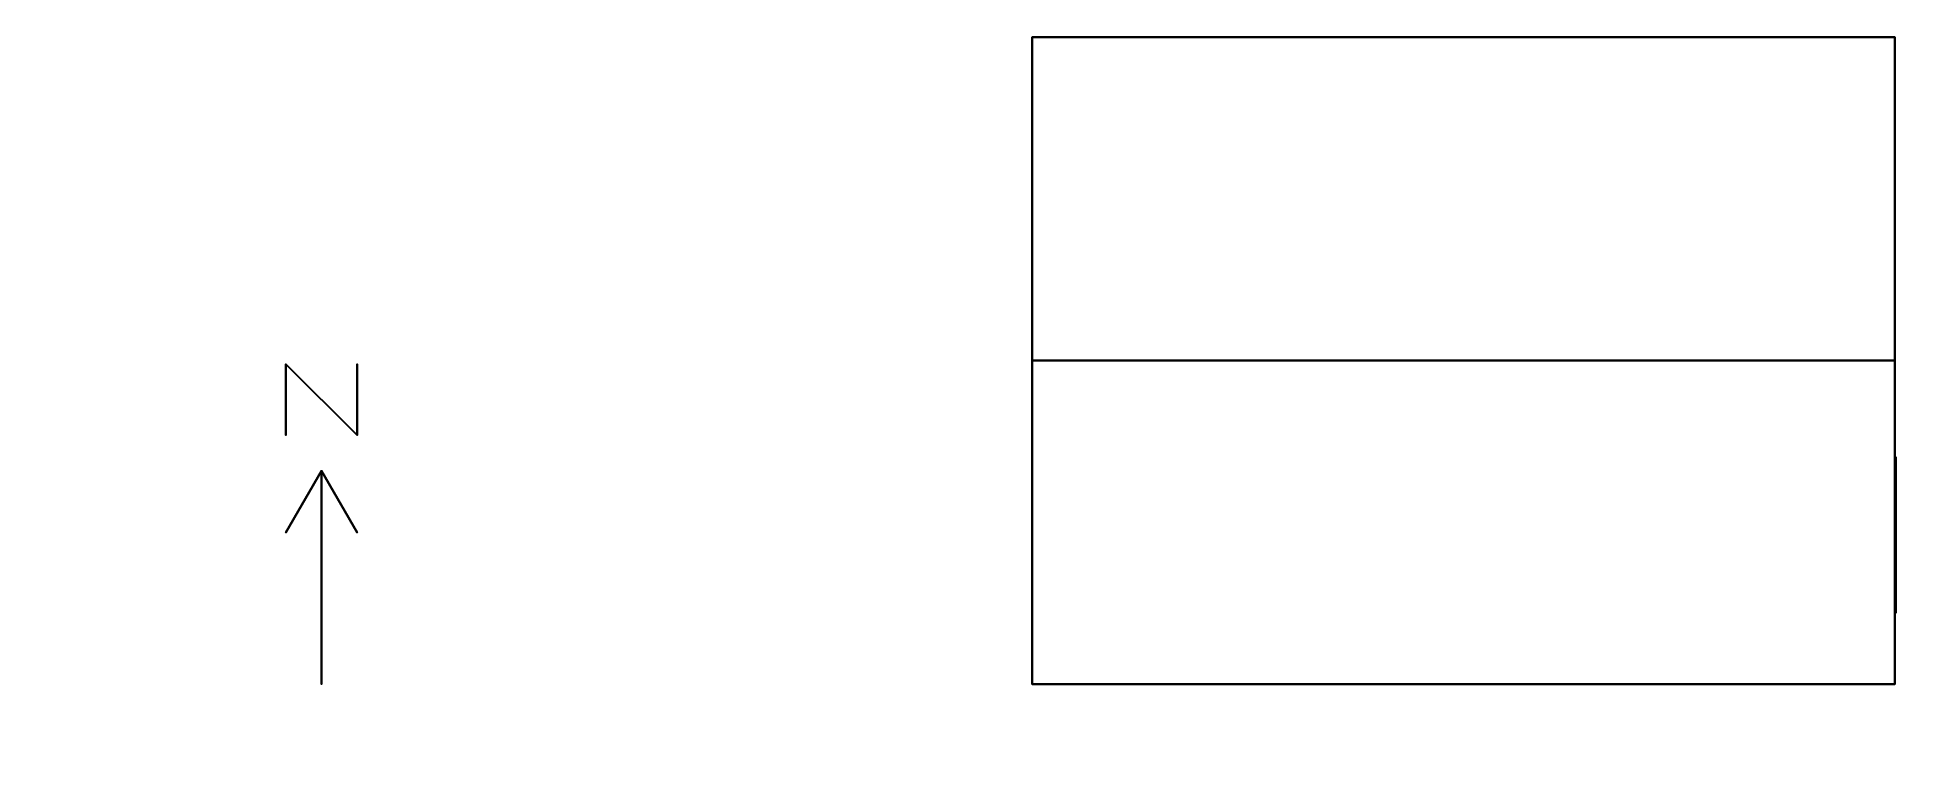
# Model space of a CAD drawing. Header units: metres. Extents: x -14 to 12.1, y -1.1 to 9.1.
import ezdxf

# ---------------------------------------------------------------- set-up
doc = ezdxf.new("R2010")
doc.units = ezdxf.units.M

msp = doc.modelspace()

# ---------------------------------------------------------------- linework, layer by layer
at = {"layer": '1', "color": 3}
for points in [[(-10.5, 4.5, 0.1), (-10.5, 4.5), (-10.5, 3.5), (-10.5, 3.5, 0.1)], [(-10.5, 4.5, 0.1), (-10.5, 4.5), (-9.5, 3.5), (-9.5, 3.5, 0.1)], [(-9.5, 4.5, 0.1), (-9.5, 4.5), (-9.5, 3.5), (-9.5, 3.5, 0.1)], [(-10, 3, 0.1), (-10, 3), (-10.5, 2.13397), (-10.5, 2.13397, 0.1)], [(-10, 3, 0.1), (-10, 3), (-10, 0), (-10, 0, 0.1)], [(-10, 3, 0.1), (-10, 3), (-9.5, 2.13397), (-9.5, 2.13397, 0.1)]]:
    msp.add_3dface(points, dxfattribs=at)
at = {"layer": 'ATTIC_UNIT1', "color": 43}
for points in [[(0, 4.54991, 6.69956), (0, 9.09982, 5.4878), (0, 0, 5.4878)], [(12.13309, 4.54991, 6.69956), (12.13309, 0, 5.4878), (12.13309, 9.09982, 5.4878)]]:
    msp.add_3dface(points, dxfattribs=at)
at = {"layer": 'ATTIC_UNIT1', "color": 8}
msp.add_3dface([(12.13309, 9.09982, 5.4878), (12.13309, 0, 5.4878), (0, 0, 5.4878), (0, 9.09982, 5.4878)], dxfattribs=at)
at = {"layer": 'ATTIC_UNIT1', "color": 15}
for points in [[(12.13309, 4.54991, 6.69956), (12.13309, 9.09982, 5.4878), (0, 9.09982, 5.4878), (0, 4.54991, 6.69956)], [(0, 4.54991, 6.69956), (0, 0, 5.4878), (12.13309, 0, 5.4878), (12.13309, 4.54991, 6.69956)]]:
    msp.add_3dface(points, dxfattribs=at)
at = {"layer": 'LIVING_UNIT1', "color": 43}
for points in [[(12.13309, 9.09982, 2.89634), (12.13309, 9.09982, 0.30488), (0, 9.09982, 0.30488), (0, 9.09982, 2.89634)], [(0, 9.09982, 2.89634), (0, 9.09982, 0.30488), (0, 0, 0.30488), (0, 0, 2.89634)], [(12.13309, 9.09982, 5.4878), (12.13309, 9.09982, 2.89634), (0, 9.09982, 2.89634), (0, 9.09982, 5.4878)], [(0, 9.09982, 5.4878), (0, 9.09982, 2.89634), (0, 0, 2.89634), (0, 0, 5.4878)], [(12.13309, 9.09982, 0.30488), (12.13309, 9.09982), (0, 9.09982), (0, 9.09982, 0.30488)], [(12.13309, 9.09982), (12.13309, 9.09982, -2.13415), (0, 9.09982, -2.13415), (0, 9.09982)], [(0, 9.09982, 0.30488), (0, 9.09982), (0, 0), (0, 0, 0.30488)], [(0, 9.09982), (0, 9.09982, -2.13415), (0, 0, -2.13415), (0, 0)], [(12.13309, 0, 2.89634), (12.13309, 0, 0.30488), (12.13309, 9.09982, 0.30488), (12.13309, 9.09982, 2.89634)], [(12.13309, 0, 5.4878), (12.13309, 0, 2.89634), (12.13309, 9.09982, 2.89634), (12.13309, 9.09982, 5.4878)], [(12.13309, 0, 0.30488), (12.13309, 0), (12.13309, 9.09982), (12.13309, 9.09982, 0.30488)], [(12.13309, 0), (12.13309, 0, -2.13415), (12.13309, 9.09982, -2.13415), (12.13309, 9.09982)], [(0, 0, 2.89634), (0, 0, 0.30488), (12.13309, 0, 0.30488), (12.13309, 0, 2.89634)], [(0, 0, 5.4878), (0, 0, 2.89634), (12.13309, 0, 2.89634), (12.13309, 0, 5.4878)], [(0, 0, 0.30488), (0, 0), (12.13309, 0), (12.13309, 0, 0.30488)], [(0, 0), (0, 0, -2.13415), (12.13309, 0, -2.13415), (12.13309, 0)]]:
    msp.add_3dface(points, dxfattribs=at)
at = {"layer": 'LIVING_UNIT1', "color": 8}
for points in [[(12.13309, 0, 2.89634), (0, 0, 2.89634), (0, 9.09982, 2.89634), (12.13309, 9.09982, 2.89634)], [(12.13309, 0, 0.30488), (0, 0, 0.30488), (0, 9.09982, 0.30488), (12.13309, 9.09982, 0.30488)], [(12.13309, 0, -2.13415), (0, 0, -2.13415), (0, 9.09982, -2.13415), (12.13309, 9.09982, -2.13415)]]:
    msp.add_3dface(points, dxfattribs=at)
at = {"layer": 'LIVING_UNIT1', "color": 15}
for points in [[(0, 9.09982, 5.4878), (0, 0, 5.4878), (12.13309, 0, 5.4878), (12.13309, 9.09982, 5.4878)], [(12.13309, 9.09982, 0.30488), (0, 9.09982, 0.30488), (0, 0, 0.30488), (12.13309, 0, 0.30488)]]:
    msp.add_3dface(points, dxfattribs=at)
at = {"layer": 'LIVING_UNIT1', "color": 143}
for points in [[(9.39119, 9.09982, 2.7439), (9.39119, 9.09982, 1.21951), (7.19965, 9.09982, 1.21951), (7.19965, 9.09982, 2.7439)], [(9.39119, 9.09982, 5.33537), (9.39119, 9.09982, 3.81098), (7.19965, 9.09982, 3.81098), (7.19965, 9.09982, 5.33537)], [(0, 8.09982, 2.7439), (0, 8.09982, 1.21951), (0, 5.90828, 1.21951), (0, 5.90828, 2.7439)], [(0, 8.09982, 5.33537), (0, 8.09982, 3.81098), (0, 5.90828, 3.81098), (0, 5.90828, 5.33537)], [(12.13309, 1, 2.7439), (12.13309, 1, 1.21951), (12.13309, 3.19154, 1.21951), (12.13309, 3.19154, 2.7439)], [(12.13309, 1, 5.33537), (12.13309, 1, 3.81098), (12.13309, 3.19154, 3.81098), (12.13309, 3.19154, 5.33537)], [(1, 0, 2.7439), (1, 0, 1.21951), (3.19154, 0, 1.21951), (3.19154, 0, 2.7439)], [(1, 0, 5.33537), (1, 0, 3.81098), (3.19154, 0, 3.81098), (3.19154, 0, 5.33537)]]:
    msp.add_3dface(points, dxfattribs=at)
at = {"layer": 'LIVING_UNIT1', "color": 45}
msp.add_3dface([(11.63309, 9.09982, 2.43902), (11.63309, 9.09982, 0.30488), (9.89119, 9.09982, 0.30488), (9.89119, 9.09982, 2.43902)], dxfattribs=at)
at = {"layer": 'LIVING_UNIT1', "color": 13}
for points in [[(12.14833, 1, 2.7439), (12.13309, 1, 2.7439), (12.13309, 3.19154, 2.7439), (12.14833, 3.19154, 2.7439)], [(12.14833, 1, 5.33537), (12.13309, 1, 5.33537), (12.13309, 3.19154, 5.33537), (12.14833, 3.19154, 5.33537)]]:
    msp.add_3dface(points, dxfattribs=at)

doc.saveas('drawing.dxf')
